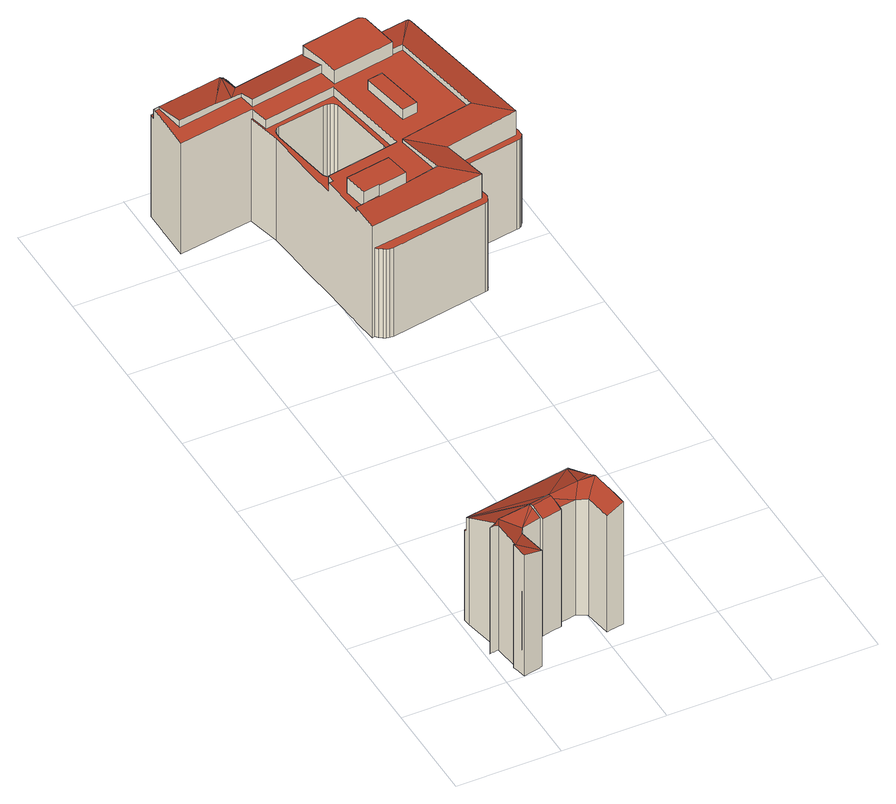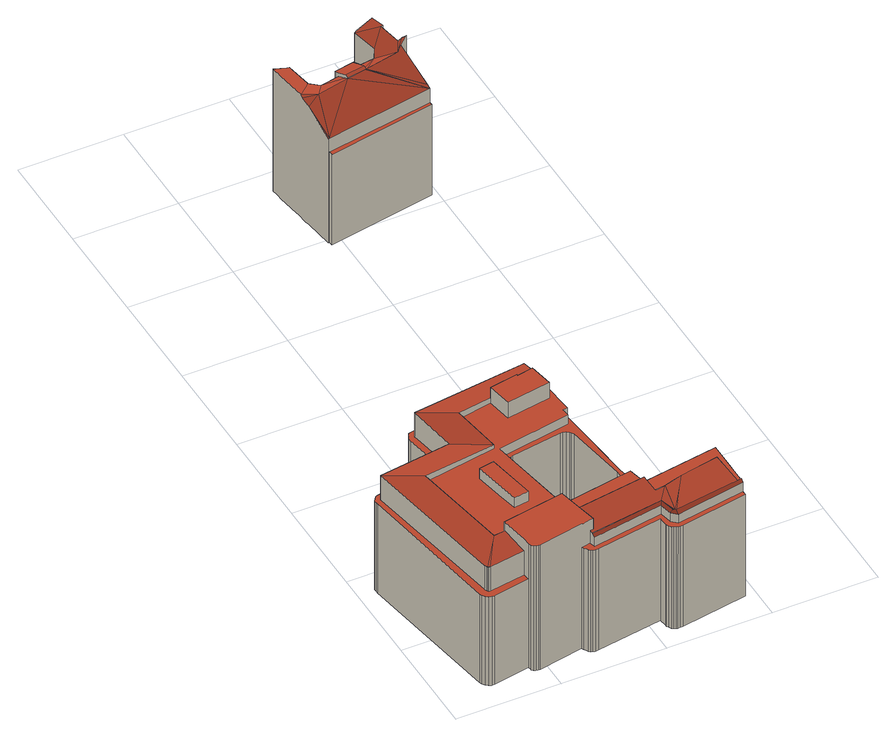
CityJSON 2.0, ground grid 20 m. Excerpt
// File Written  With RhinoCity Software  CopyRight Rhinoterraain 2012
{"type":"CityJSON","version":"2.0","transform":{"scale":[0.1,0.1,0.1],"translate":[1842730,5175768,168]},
"CityObjects":{
"building1":{"type":"Building","attributes":{"name":"inconnu","Volume":6972.75,"Profile":"IGN","MILLESIME":2015,"ZMIN":168.6,"ADRESSE":"8 Rue Joseph Serlin","NOMCOMMUNE":"LYON 1ER","NOMOFFICIE":"Lyon 1er Arrondissement","CODE_INSEE":69381,"CODE_DGI":"381000AS0107","SURFTOIT":277,"NBMAIS":0,"NIVMAIS":-9999,"MAISDATMIN":-9999,"MAISDATMAX":-9999,"NBAPP":13,"NIVAPP":6,"APPDATMIN":1948,"APPDATMAX":1948,"NBCOMIN":7,"NIVCOMIN":1,"COMIDATMIN":1948,"COMIDATMAX":1948,"NBDEP":1,"NIVDEP":0,"DEPDATMIN":1948,"DEPDATMAX":1948,"ZMINTOIT":188.6,"ZMAXTOIT":196,"ZMOYTOIT":194.6},"children":["building1-1"]},
"building1-1":{"type":"BuildingPart","attributes":{"measuredHeight":27.85},"parents":["building1"],"geometry":[{"type":"Solid","lod":"2","boundaries":[[[[0,1,2,3]],[[4,1,0]],[[5,1,4]],[[6,7,8,9,10]],[[11,9,8,12,13,14,15]],[[16,17,18,19,20]],[[21,22,23,24,25,26,27]],[[28,23,22,29]],[[30,31,7]],[[32,33,34]],[[33,29,34]],[[30,35,33]],[[30,7,6]],[[30,6,35]],[[35,29,33]],[[34,29,36]],[[36,29,22]],[[31,37,5,7]],[[38,39,5]],[[40,38,5,37]],[[5,39,41,42,1]],[[42,41,43]],[[43,41,44,45,46,47]],[[48,49,28]],[[35,48,28,29]],[[1,50,51,2]],[[14,13,12,8,7,4,0,3,2,51,52,53]],[[15,14,53,54,55]],[[56,49,48,35,10,9,11,15,55]],[[57,16,20,58]],[[59,17,16,57]],[[30,18,17,59,60,61,31]],[[58,20,19,62]],[[28,63,64,23]],[[23,64,65,24]],[[26,25,24,65,66,67,68]],[[69,70,71,72,73,74,75,76,32,34,36,22,21,27,26,68,77]],[[62,19,18,30,33,32,76]],[[31,61,78,37]],[[79,80,40,37,78]],[[39,38,40,80,81,82,83,84]],[[39,84,85,41]],[[86,44,41,85]],[[46,45,44,86,87,88,89]],[[43,47,46,89,90,91,92,93]],[[94,42,43,93]],[[1,42,94,95,50]],[[5,4,7]],[[28,49,56,96,63]],[[6,7,6,10,35]],[[96,56,55,54,53,52,51,50,95,94,93,92,91,90,89,88,87,86,85,84,83,82,81,80,79,78,61,60,59,57,58,62,76,75,74,73,72,71,70,69,77,68,67,66,65,64,63]]]],"semantics":{"surfaces":[{"type":"RoofSurface"},{"type":"WallSurface"},{"type":"GroundSurface"}],"values":[[0,0,0,0,0,0,0,0,0,0,0,0,0,0,0,0,0,0,0,0,0,0,0,0,0,1,1,1,1,1,1,1,1,1,1,1,1,1,1,1,1,1,1,1,1,1,1,1,1,1,2]]}}]},
"building2":{"type":"Building","attributes":{"name":"inconnu","Volume":35722.86,"Profile":"IGN","MILLESIME":2015,"ZMIN":168.9,"ADRESSE":"10 Rue Désirée","NOMCOMMUNE":"LYON 1ER","NOMOFFICIE":"Lyon 1er Arrondissement","CODE_INSEE":69381,"CODE_DGI":"381000AS0118","SURFTOIT":1450,"ADMINISTRA":"Annexe de l'Hôtel de Ville de Lyon","NBMAIS":0,"NIVMAIS":-9999,"MAISDATMIN":-9999,"MAISDATMAX":-9999,"NBAPP":0,"NIVAPP":-9999,"APPDATMIN":-9999,"APPDATMAX":-9999,"NBCOMIN":4,"NIVCOMIN":0,"COMIDATMIN":-9999,"COMIDATMAX":0,"NBDEP":0,"NIVDEP":-9999,"DEPDATMIN":-9999,"DEPDATMAX":-9999,"ZMINTOIT":188.5,"ZMAXTOIT":196.8,"ZMOYTOIT":193.6},"children":["building2-1"]},
"building2-1":{"type":"BuildingPart","attributes":{"measuredHeight":27.89},"parents":["building2"],"geometry":[{"type":"Solid","lod":"2","boundaries":[[[[97,98,99,100,101]],[[102,103,104,105]],[[106,97,101,107,108,109]],[[106,109,103,102]],[[110,111,112,113]],[[114,115,116,117,118,119,120,121,122,123,124,125,126,127,128,129,130,131,132,133,134,135,136,137,138,139,140]],[[141,142,143,144,145,146]],[[147,148,149,150,151,152,153,154,155,156,157,158],[159,160,161,162,163,164,165,166,167,168,169,170,171,172,173,174,175,176,177,178,179]],[[100,180,181,101]],[[108,182,103]],[[181,183,182,108]],[[184,103,182,185,186,187,188,189]],[[190,108,103]],[[101,181,108,107]],[[191,192,193,194,195,196,197,198,199,200,201,202,203,204,205]],[[206,207,208,209,210,211,212,213,214,215,216,217,218,219,220,221,222,223,224,225,226,227,228,229,230,231,232,233,234,235,236,237,238,239,240,241,242,243,244,245,246,247,248]],[[249,250,251,252,253]],[[254,249,253]],[[255,256,257,258]],[[259,260,250,261]],[[261,250,249]],[[262,263,264,265,266,257,256,267]],[[268,263,262]],[[255,258,252,251]],[[269,261,249]],[[270,271,272,273,274,275,276,277,278,279,280,281,282,283,284,285,286,287,288,289,290,291,292,293,294,295,296,297,298,299,300,301,302,303,304],[305,306,307,308,309,310]],[[311,312,313,314,315,316,317,318,287,286,285,284,283,99,98,127,126,319]],[[99,283,282,100]],[[307,110,113,308]],[[111,110,307,306,305]],[[111,305,310,112]],[[309,308,113,112,310]],[[320,321,114,140,322]],[[323,115,114,321]],[[324,116,115,323]],[[325,117,116,324]],[[326,118,117,325]],[[327,119,118,326]],[[328,120,119,327]],[[329,121,120,328]],[[330,122,121,329]],[[331,332,123,122,330]],[[333,124,123,332]],[[334,125,124,333]],[[319,126,125,334]],[[335,136,135,336]],[[337,338,138,137,136,335]],[[339,139,138,338]],[[322,140,139,339]],[[143,142,300,299,263]],[[143,263,268,144]],[[144,268,262,145]],[[145,262,267,146]],[[152,340,341,153]],[[264,298,297,296,295,157,156,155,154,153,341,342,343,344,345,346,347,348,349,350,351,265]],[[352,159,179,353]],[[354,160,159,352]],[[355,161,160,354]],[[356,162,161,355]],[[357,358,163,162,356]],[[359,164,163,358]],[[360,165,164,359]],[[361,166,165,360]],[[362,167,166,361]],[[363,364,168,167,362]],[[365,169,168,364]],[[169,365,366,170]],[[170,366,367,171]],[[171,367,368,172]],[[172,368,369,173]],[[173,369,370,174]],[[174,370,371,175]],[[175,371,372,176]],[[176,372,373,177]],[[177,373,374,178]],[[375,353,179,178,374]],[[100,282,281,180]],[[182,183,181,180,281,280,279,278,277,185]],[[185,277,276,186]],[[186,276,275,187]],[[376,191,205,377]],[[378,192,191,376]],[[379,193,192,378]],[[380,194,193,379]],[[336,135,134,133,189,188,198,197,196,195,194,380,381]],[[200,199,198,188,187,275,274]],[[200,274,273,201]],[[382,377,205,204,216,383]],[[248,384,385,206]],[[206,385,386,207]],[[207,386,387,208]],[[208,387,388,209]],[[389,210,209,388]],[[390,211,210,389]],[[391,212,211,390]],[[392,213,212,391]],[[393,214,213,392]],[[394,215,214,393]],[[383,216,215,394]],[[226,395,396,227]],[[227,396,397,228]],[[228,397,398,229]],[[229,398,399,230]],[[231,230,399,400,401]],[[231,401,402,232]],[[232,402,403,233]],[[233,403,404,234]],[[235,234,404,405,406]],[[236,235,406,407,408]],[[236,408,409,237]],[[410,238,237,409]],[[411,239,238,410]],[[239,411,412,240]],[[240,412,413,241]],[[241,413,414,242]],[[242,414,415,243]],[[243,415,416,244]],[[244,416,417,245]],[[245,417,418,246]],[[246,418,419,247]],[[248,247,419,420,384]],[[260,272,271,250]],[[250,271,270,251]],[[255,304,303,256]],[[257,266,265,351,395,226,225]],[[258,224,223,252]],[[289,288,287,318,421,340,152,151]],[[289,151,150,290]],[[290,150,149,291]],[[291,149,148,292]],[[293,147,158,294]],[[304,255,251,270]],[[302,267,256,303]],[[298,264,263,299]],[[224,258,257,225]],[[222,253,252,223]],[[221,254,253,222]],[[220,249,254,221]],[[219,269,249,220]],[[218,261,269,219]],[[217,259,261,218]],[[260,259,217,216,204,203,202,201,273,272]],[[147,293,292,148]],[[157,295,294,158]],[[302,301,141,146,267]],[[300,142,141,301]],[[133,132,131,105,104,184,189]],[[130,102,105,131]],[[129,106,102,130]],[[128,97,106,129]],[[127,98,97,128]],[[104,103,184]],[[109,190,103]],[[109,108,107,108,190]],[[386,385,384,420,419,418,417,416,415,414,413,412,411,410,409,408,407,406,405,404,403,402,401,400,399,398,397,396,395,351,350,349,348,347,346,345,344,343,342,341,340,421,318,317,316,315,314,313,312,311,319,334,333,332,331,330,329,328,327,326,325,324,323,321,320,322,339,338,337,335,336,381,380,379,378,376,377,382,383,394,393,392,391,390,389,388,387],[375,374,373,372,371,370,369,368,367,366,365,364,363,362,361,360,359,358,357,356,355,354,352,353]]]],"semantics":{"surfaces":[{"type":"RoofSurface"},{"type":"WallSurface"},{"type":"GroundSurface"}],"values":[[0,0,0,0,0,0,0,0,0,0,0,0,0,0,0,0,0,0,0,0,0,0,0,0,0,0,1,1,1,1,1,1,1,1,1,1,1,1,1,1,1,1,1,1,1,1,1,1,1,1,1,1,1,1,1,1,1,1,1,1,1,1,1,1,1,1,1,1,1,1,1,1,1,1,1,1,1,1,1,1,1,1,1,1,1,1,1,1,1,1,1,1,1,1,1,1,1,1,1,1,1,1,1,1,1,1,1,1,1,1,1,1,1,1,1,1,1,1,1,1,1,1,1,1,1,1,1,1,1,1,1,1,1,1,1,1,1,1,1,1,1,1,1,1,1,1,1,1,1,1,1,1,1,1,2]]}}]}
},
"vertices":[
[104,107,270],[71,80,259],[108,87,261],[105,104,269],[103,114,273],[37,101,276],[105,114,274],[103,114,274],[104,107,276],[143,114,276],[142,121,274],[147,96,269],[105,104,275],[108,87,268],[110,79,265],[148,86,265],[220,214,206],[11,176,206],[12,170,206],[221,206,206],[220,213,206],[235,112,277],[233,125,277],[202,91,263],[210,39,262],[215,40,264],[244,44,276],[241,68,277],[183,102,260],[204,133,271],[12,170,237],[13,163,241],[223,206,236],[221,206,236],[230,148,265],[142,121,273],[233,131,274],[26,92,279],[18,80,284],[26,81,280],[9,79,284],[32,30,276],[62,63,263],[72,10,262],[28,30,277],[33,5,274],[34,1,274],[67,8,264],[143,114,270],[147,96,261],[71,80,6],[108,87,6],[109,83,6],[110,79,6],[129,83,6],[148,86,6],[147,96,6],[220,214,6],[220,213,6],[11,176,6],[12,170,6],[13,163,6],[221,206,6],[183,102,6],[202,91,6],[210,39,6],[213,39,6],[215,40,6],[244,44,6],[241,68,6],[235,112,6],[234,118,6],[233,125,6],[233,131,6],[232,140,6],[230,148,6],[223,206,6],[242,56,6],[26,92,6],[17,85,6],[9,79,6],[14,80,6],[18,80,6],[22,81,6],[26,81,6],[32,30,6],[28,30,6],[31,17,6],[33,5,6],[34,1,6],[50,5,6],[67,8,6],[69,9,6],[72,10,6],[62,63,6],[66,72,6],[165,99,6],
[156,1356,252],[22,1334,253],[22,1328,258],[30,1330,258],[156,1350,258],[171,1322,252],[167,1316,257],[310,1340,258],[309,1345,253],[166,1347,252],[157,1349,258],[158,1348,258],[161,1346,257],[365,1212,276],[382,1117,276],[411,1122,276],[394,1216,276],[312,1354,233],[306,1354,233],[178,1333,233],[176,1348,233],[176,1352,233],[174,1355,233],[171,1360,233],[168,1362,233],[164,1364,233],[161,1365,233],[157,1365,233],[152,1365,233],[22,1343,233],[22,1334,233],[156,1356,233],[166,1347,233],[171,1322,233],[309,1345,233],[310,1340,233],[312,1334,233],[327,1337,233],[329,1337,233],[328,1341,233],[324,1345,233],[322,1349,233],[319,1352,233],[316,1353,233],[297,1005,288],[211,991,288],[219,944,288],[250,950,288],[250,947,288],[305,957,288],[203,1044,234],[346,1069,234],[317,1245,234],[177,1221,234],[169,1256,234],[166,1256,234],[180,1192,234],[187,1119,234],[188,1104,234],[190,1084,234],[196,1028,234],[205,1029,234],[332,1083,234],[328,1077,234],[324,1075,234],[227,1060,234],[222,1060,234],[216,1061,234],[211,1065,234],[209,1067,234],[206,1072,234],[187,1192,234],[187,1205,234],[188,1209,234],[192,1213,234],[198,1216,234],[289,1230,234],[297,1231,234],[302,1230,234],[308,1226,234],[312,1222,234],[333,1093,234],[333,1087,234],[39,1271,269],[113,1284,267],[147,1290,262],[127,1287,265],[310,1340,259],[167,1293,262],[172,1262,270],[315,1286,272],[305,1333,261],[312,1334,261],[161,1346,258],[427,1350,284],[423,1352,284],[419,1353,284],[415,1353,284],[329,1337,284],[327,1337,284],[312,1334,284],[305,1333,284],[315,1286,284],[322,1251,284],[442,1272,284],[442,1274,284],[433,1327,284],[431,1340,284],[430,1347,284],[565,1037,205],[568,1041,205],[568,1046,205],[568,1051,205],[522,1336,205],[520,1342,205],[517,1346,205],[512,1350,205],[507,1352,205],[502,1352,205],[431,1340,205],[433,1327,205],[502,1338,205],[505,1338,205],[507,1336,205],[508,1334,205],[509,1330,205],[558,1044,205],[416,1019,205],[432,925,205],[213,894,205],[218,889,205],[224,885,205],[229,881,205],[234,880,205],[241,880,205],[431,911,205],[437,913,205],[440,918,205],[441,921,205],[443,926,205],[443,931,205],[435,980,205],[434,987,205],[434,991,205],[436,998,205],[439,1002,205],[443,1008,205],[450,1012,205],[456,1015,205],[552,1030,205],[558,1031,205],[562,1033,205],[507,1336,258],[464,1277,266],[496,1088,267],[558,1044,259],[509,1330,258],[508,1334,258],[354,1064,262],[371,969,267],[432,925,259],[416,1019,254],[433,1327,258],[442,1274,266],[502,1338,258],[250,947,264],[219,944,263],[203,941,263],[208,893,255],[213,894,255],[305,957,265],[250,950,264],[505,1338,258],[496,1088,254],[464,1277,254],[442,1274,254],[442,1272,254],[322,1251,254],[315,1286,254],[172,1262,254],[167,1293,254],[147,1290,254],[127,1287,254],[113,1284,254],[39,1271,254],[30,1330,254],[22,1328,254],[22,1311,254],[22,1303,254],[22,1292,254],[22,1233,254],[166,1256,254],[169,1256,254],[177,1221,254],[317,1245,254],[346,1069,254],[203,1044,254],[205,1029,254],[196,1028,254],[202,957,254],[203,950,254],[203,941,254],[219,944,254],[211,991,254],[297,1005,254],[305,957,254],[371,969,254],[354,1064,254],[382,1117,254],[378,1137,254],[365,1212,254],[394,1216,254],[400,1183,254],[411,1122,254],[22,1334,9],[22,1328,9],[22,1311,9],[22,1307,9],[22,1303,9],[22,1297,9],[22,1292,9],[22,1233,9],[22,1343,9],[314,1354,9],[312,1354,9],[316,1353,9],[306,1354,9],[178,1333,9],[176,1348,9],[176,1352,9],[174,1355,9],[171,1360,9],[168,1362,9],[164,1364,9],[163,1364,9],[161,1365,9],[157,1365,9],[152,1365,9],[328,1341,9],[329,1337,9],[324,1345,9],[322,1349,9],[319,1352,9],[166,1256,9],[180,1192,9],[184,1155,9],[187,1119,9],[188,1112,9],[188,1104,9],[190,1084,9],[196,1028,9],[202,957,9],[203,950,9],[203,941,9],[208,893,9],[332,1083,9],[333,1087,9],[328,1077,9],[324,1075,9],[227,1060,9],[224,1060,9],[222,1060,9],[216,1061,9],[211,1065,9],[209,1067,9],[206,1072,9],[197,1132,9],[187,1192,9],[187,1205,9],[188,1209,9],[192,1213,9],[198,1216,9],[289,1230,9],[297,1231,9],[302,1230,9],[308,1226,9],[312,1222,9],[333,1093,9],[333,1090,9],[427,1350,9],[430,1347,9],[423,1352,9],[419,1353,9],[415,1353,9],[372,1345,9],[430,1344,9],[431,1340,9],[562,1033,9],[565,1037,9],[568,1041,9],[568,1046,9],[568,1051,9],[522,1336,9],[520,1342,9],[517,1346,9],[512,1350,9],[507,1352,9],[502,1352,9],[213,894,9],[218,889,9],[224,885,9],[229,881,9],[234,880,9],[237,880,9],[241,880,9],[431,911,9],[437,913,9],[440,918,9],[441,919,9],[441,921,9],[442,923,9],[443,926,9],[443,931,9],[435,980,9],[434,987,9],[434,991,9],[436,998,9],[439,1002,9],[443,1008,9],[450,1012,9],[456,1015,9],[552,1030,9],[558,1031,9],[560,1032,9],[94,1244,9]
]}
